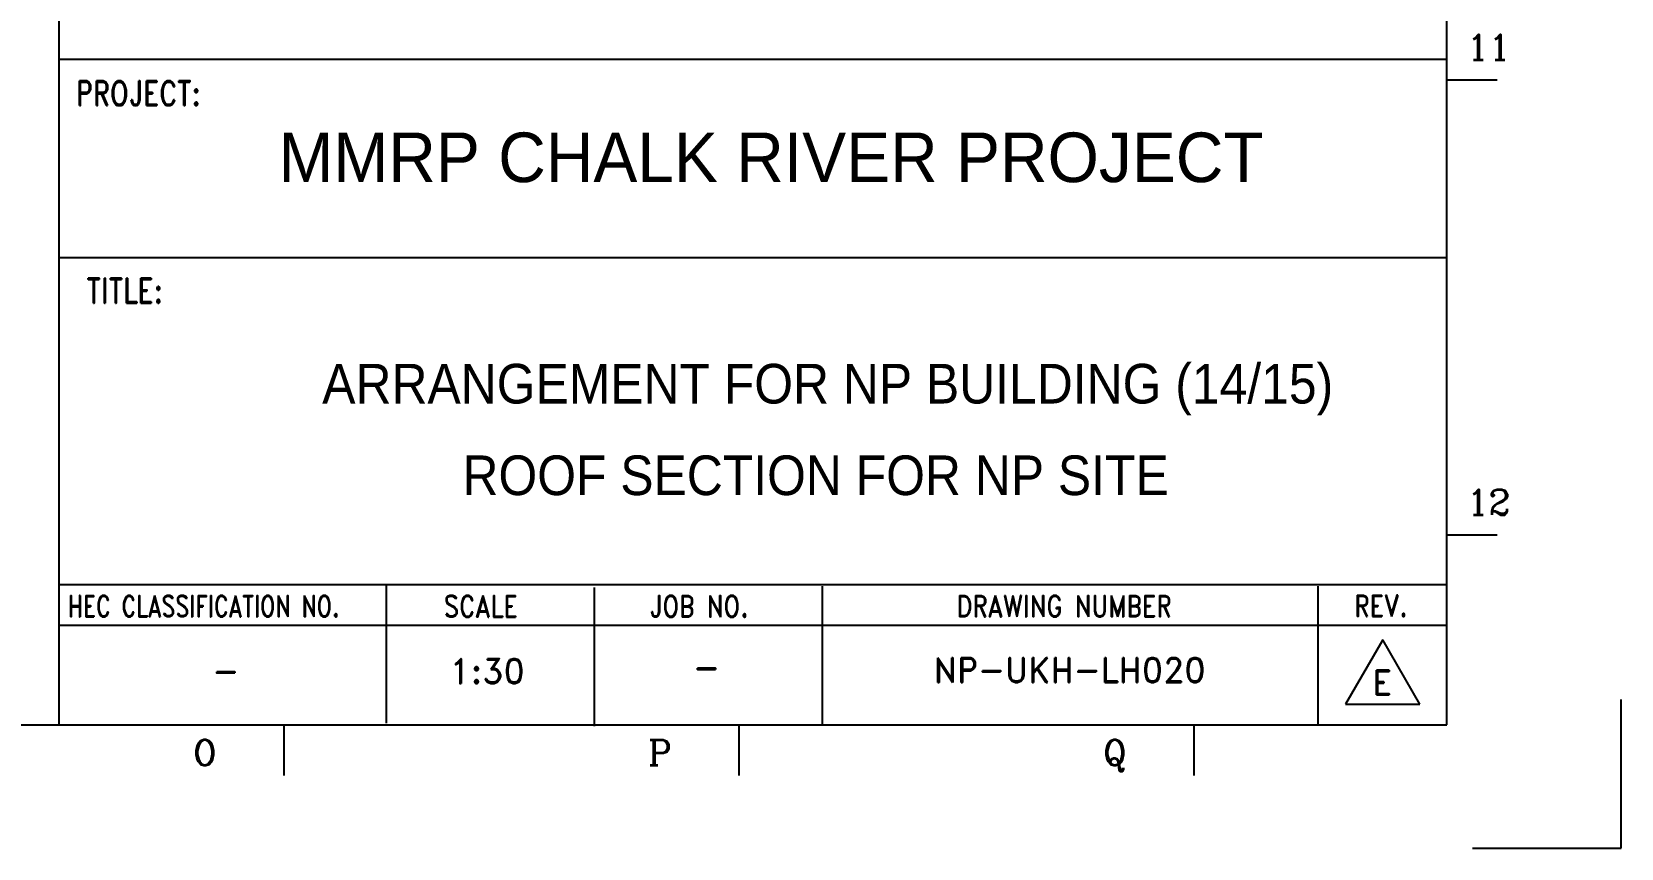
# Model space of a CAD drawing. Header units: millimetres. Extents: x 4133871 to 4440428, y -545651 to -495191.
# Drawn here: x 4326548 to 4333349, y -520421 to -516928 of the extents above; entities that cross this region are included whole.
import ezdxf
from ezdxf.enums import TextEntityAlignment as Align

# ---------------------------------------------------------------- set-up
doc = ezdxf.new("R2010")
doc.units = ezdxf.units.MM
doc.header["$LTSCALE"] = 60
doc.layers.add('1', color=7, linetype='Continuous')
doc.layers.add('TAN-TIT', color=30, linetype='Continuous')
doc.styles.add('COM', font='COMPLEX', dxfattribs={"height": 5})
doc.styles.add('KIM3', font='ROMAND.shx', dxfattribs={"width": 1.25, "height": 3})
doc.styles.add('KJR', font='arial.ttf', dxfattribs={"width": 0.8})
doc.styles.add('RD', font='sanss___.ttf')
doc.styles.add('RD20', font='ROMAND.SHX', dxfattribs={"width": 0.8, "height": 2})
doc.styles.add('RD6', font='ROMAND.shx', dxfattribs={"width": 0.83, "height": 6})

# ---------------------------------------------------------------- blocks, each defined once
blk = doc.blocks.new('BORDER')
at = {"layer": 'TAN-TIT'}
for p, q in [((232823, 3520), (232823, 164680)), ((193237, 44987), (193237, 3520)), ((193237, 22508), (232823, 22508)), ((232823, 21915), (234266, 21915)), ((193237, 16852), (232823, 16852)), ((232823, 8937), (234266, 8937)), ((193237, 7521), (232823, 7521)), ((202568, 7521), (202568, 3563)), ((208506, 7436), (208506, 3477)), ((215010, 7479), (215010, 3520)), ((229148, 7479), (229148, 3520)), ((232823, 6348), (193237, 6348)), ((231000, 5942), (229939, 4106)), ((232060, 4106), (231000, 5942)), ((232823, 4856), (232823, 4899)), ((229939, 4106), (232060, 4106)), ((4977, 3520), (232823, 3520)), ((199656, 3520), (199656, 2078)), ((212634, 3520), (212634, 2078)), ((225613, 3520), (225613, 2078))]:
    blk.add_line(p, q, dxfattribs=at)
at = {"layer": 'TAN-TIT', "linetype": 'Continuous'}
for p, q in [((237800, 0), (237800, 4241)), ((233559, 0), (237800, 0))]:
    blk.add_line(p, q, dxfattribs=at)
at = {"style": 'KJR', "width": 0.9519}
blk.add_text('MMRP CHALK RIVER PROJECT', height=1413.79, dxfattribs=at).set_placement((199500, 19000), (227600, 19000), align=Align.FIT)
at = {"layer": 'TAN-TIT', "style": 'COM'}
for s, p in [('11', (233400, 22492)), ('12', (233400, 9513)), ('O', (197060, 2366)), ('P', (210039, 2366)), ('Q', (223017, 2366))]:
    blk.add_text(s, height=721, dxfattribs=at).set_placement(p)
at = {"layer": 'TAN-TIT', "style": 'RD6'}
for s, height, width, p in [('PROJECT:', 706.9, 0.8, (193724, 21182)), ('TITLE:', 706.9, 0.8, (194025, 15551)), ('HEC CLASSIFICATION NO.', 612, 0.75, (193489, 6598)), ('SCALE', 612, 0.83, (204216, 6594)), ('JOB NO.', 612, 0.83, (210080, 6594)), ('DRAWING NUMBER', 612, 0.83, (218836, 6599)), ('REV.', 612, 0.83, (230185, 6605))]:
    blk.add_text(s, height=height, dxfattribs=dict(at, width=width)).set_placement(p)

msp = doc.modelspace()

# ---------------------------------------------------------------- block references
at = {"layer": '1', "xscale": 0.15, "yscale": 0.15, "zscale": 0.15}
msp.add_blockref('BORDER', (4297678.9, -520421.2), dxfattribs=at)

# ---------------------------------------------------------------- texts
at = {"style": 'KJR', "width": 0.9519}
msp.add_text('MMRP CHALK RIVER PROJECT', height=212.069, dxfattribs=at).set_placement((4327603.9, -517571.3), (4331818.9, -517571.3), align=Align.FIT)
at = {"style": 'RD', "width": 0.9}
for s, p in [('ARRANGEMENT FOR NP BUILDING (14/15)', (4327791, -518518.5)), ('ROOF SECTION FOR NP SITE', (4328391, -518910.4))]:
    msp.add_text(s, height=169.655, dxfattribs=at).set_placement(p)
for s, height, style, p in [('1:30', 106.03, 'RD20', (4328496.4, -519716.5)), ('NP-UKH-LH020', 106.034, 'KIM3', (4330988.9, -519712.1)), ('-', 106, 'RD20', (4327378, -519716.5)), ('-', 106, 'RD20', (4329435.1, -519701.9)), ('E', 106, 'RD20', (4332326.2, -519765.5))]:
    msp.add_text(s, height=height, dxfattribs=dict(style=style)).set_placement(p, align=Align.CENTER)

doc.saveas('drawing.dxf')
